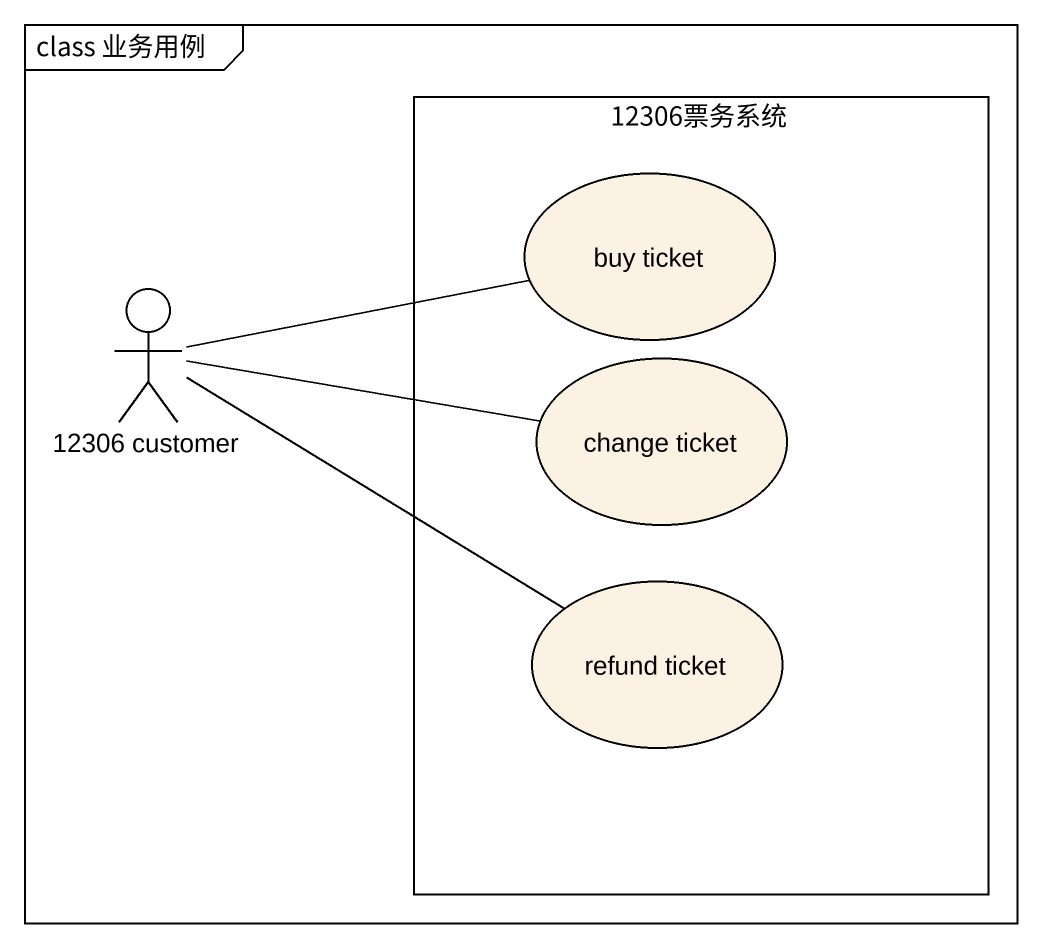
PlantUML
@startuml
mainframe class 业务用例
rectangle "12306票务系统" as r12306票务系统 {
  usecase "buy ticket" as buy_ticket
  usecase "change ticket" as change_ticket
  usecase "refund ticket" as refund_ticket
}
actor "12306 customer" as a12306_customer
a12306_customer -right- buy_ticket
a12306_customer -right- change_ticket
a12306_customer -right- refund_ticket
@enduml
